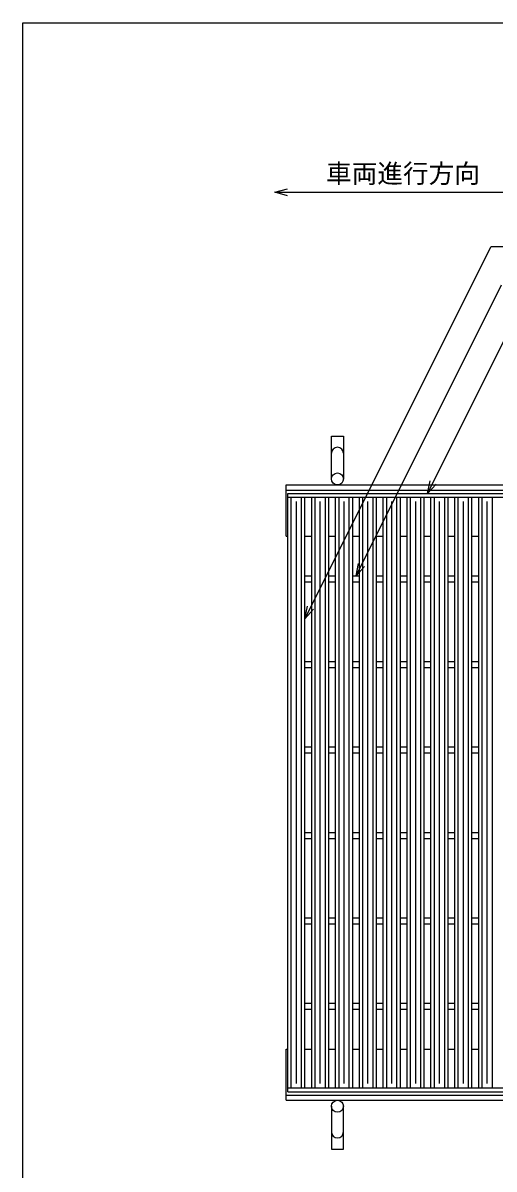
# Model space of a CAD drawing. Units: millimetres, scale not verified. Extents: x -1820 to 1724, y -1285 to 1059.
# Drawn here: x -1736 to -1185, y -282 to 1059 of the extents above; entities that cross this region are included whole.
import ezdxf
from ezdxf.enums import TextEntityAlignment as Align

# ---------------------------------------------------------------- set-up
doc = ezdxf.new("R2010")
doc.units = ezdxf.units.MM
doc.header["$LTSCALE"] = 10
for name, color, linetype, lineweight in [('0_2', 150, 'Continuous', 25), ('16', 3, 'Continuous', 25), ('19', 6, 'Continuous', 25), ('22', 2, 'Continuous', 25)]:
    doc.layers.add(name, color=color, linetype=linetype, lineweight=lineweight)
doc.styles.add('ベクトル', font='')
doc.styles.get('ベクトル').set_extended_font_data('ベクトル')

msp = doc.modelspace()

# ---------------------------------------------------------------- linework, layer by layer
at = {"layer": '0_2'}
for p, q in [((-1736, -1141), (-1736, 1059)), ((-1736, 1059), (1724, 1059))]:
    msp.add_line(p, q, dxfattribs=at)
at = {"layer": '0_2', "color": 4}
for p, q in [((-1441.33, 860.83), (-1426.33, 864.83)), ((-1426.33, 856.83), (-1441.33, 860.83)), ((-1441.33, 860.83), (-1141.33, 860.83))]:
    msp.add_line(p, q, dxfattribs=at)
at = {"layer": '16'}
for p, q in [((-1426, 508.5), (-430, 508.5)), ((-1426, 504), (-1426, 508.5)), ((-1426, 504), (-430, 504)), ((-1426, -187), (-1426, 504)), ((-1426, 504), (-1406, 504)), ((-1422, -187), (-1422, 504)), ((-1416, -182), (-1416, 499)), ((-1410, -187), (-1410, 504)), ((-1406, -187), (-1406, 504)), ((-1398.1, -187), (-1398.1, 504)), ((-1398.1, 504), (-1378.1, 504)), ((-1394.1, -187), (-1394.1, 504)), ((-1388.1, -182), (-1388.1, 499)), ((-1382.1, -187), (-1382.1, 504)), ((-1378.1, -187), (-1378.1, 504)), ((-1370.2, -187), (-1370.2, 504)), ((-1370.2, 504), (-1350.2, 504)), ((-1366.2, -187), (-1366.2, 504)), ((-1360.2, -182), (-1360.2, 499)), ((-1354.2, -187), (-1354.2, 504)), ((-1350.2, -187), (-1350.2, 504)), ((-1342.3, -187), (-1342.3, 504)), ((-1342.3, 504), (-1322.3, 504)), ((-1338.3, -187), (-1338.3, 504)), ((-1332.3, -182), (-1332.3, 499)), ((-1326.3, -187), (-1326.3, 504)), ((-1322.3, -187), (-1322.3, 504)), ((-1314.4, -187), (-1314.4, 504)), ((-1314.4, 504), (-1294.4, 504)), ((-1310.4, -187), (-1310.4, 504)), ((-1304.4, -182), (-1304.4, 499)), ((-1298.4, -187), (-1298.4, 504)), ((-1294.4, -187), (-1294.4, 504)), ((-1286.5, -187), (-1286.5, 504)), ((-1286.5, 504), (-1266.5, 504)), ((-1282.5, -187), (-1282.5, 504)), ((-1276.5, -182), (-1276.5, 499)), ((-1270.5, -187), (-1270.5, 504)), ((-1266.5, -187), (-1266.5, 504)), ((-1258.6, -187), (-1258.6, 504)), ((-1258.6, 504), (-1238.6, 504)), ((-1254.6, -187), (-1254.6, 504)), ((-1248.6, -182), (-1248.6, 499)), ((-1242.6, -187), (-1242.6, 504)), ((-1238.6, -187), (-1238.6, 504)), ((-1230.7, -187), (-1230.7, 504)), ((-1230.7, 504), (-1210.7, 504)), ((-1226.7, -187), (-1226.7, 504)), ((-1220.7, -182), (-1220.7, 499)), ((-1214.7, -187), (-1214.7, 504)), ((-1210.7, -187), (-1210.7, 504)), ((-1202.8, -187), (-1202.8, 504)), ((-1202.8, 504), (-1182.8, 504)), ((-1198.8, -187), (-1198.8, 504)), ((-1192.8, -182), (-1192.8, 499)), ((-1186.8, -187), (-1186.8, 504)), ((-1406, 412), (-1398.1, 412)), ((-1406, 405), (-1398.1, 405)), ((-1378.1, 412), (-1370.2, 412)), ((-1378.1, 405), (-1370.2, 405)), ((-1350.2, 412), (-1342.3, 412)), ((-1350.2, 405), (-1342.3, 405)), ((-1322.3, 412), (-1314.4, 412)), ((-1322.3, 405), (-1314.4, 405)), ((-1294.4, 412), (-1286.5, 412)), ((-1294.4, 405), (-1286.5, 405)), ((-1266.5, 412), (-1258.6, 412)), ((-1266.5, 405), (-1258.6, 405)), ((-1238.6, 412), (-1230.7, 412)), ((-1238.6, 405), (-1230.7, 405)), ((-1210.7, 412), (-1202.8, 412)), ((-1210.7, 405), (-1202.8, 405)), ((-1406, 312), (-1398.1, 312)), ((-1378.1, 312), (-1370.2, 312)), ((-1350.2, 312), (-1342.3, 312)), ((-1322.3, 312), (-1314.4, 312)), ((-1294.4, 312), (-1286.5, 312)), ((-1266.5, 312), (-1258.6, 312)), ((-1238.6, 312), (-1230.7, 312)), ((-1210.7, 312), (-1202.8, 312)), ((-1406, 305), (-1398.1, 305)), ((-1378.1, 305), (-1370.2, 305)), ((-1350.2, 305), (-1342.3, 305)), ((-1322.3, 305), (-1314.4, 305)), ((-1294.4, 305), (-1286.5, 305)), ((-1266.5, 305), (-1258.6, 305)), ((-1238.6, 305), (-1230.7, 305)), ((-1210.7, 305), (-1202.8, 305)), ((-1406, 212), (-1398.1, 212)), ((-1406, 205), (-1398.1, 205)), ((-1378.1, 212), (-1370.2, 212)), ((-1378.1, 205), (-1370.2, 205)), ((-1350.2, 212), (-1342.3, 212)), ((-1350.2, 205), (-1342.3, 205)), ((-1322.3, 212), (-1314.4, 212)), ((-1322.3, 205), (-1314.4, 205)), ((-1294.4, 212), (-1286.5, 212)), ((-1294.4, 205), (-1286.5, 205)), ((-1266.5, 212), (-1258.6, 212)), ((-1266.5, 205), (-1258.6, 205)), ((-1238.6, 212), (-1230.7, 212)), ((-1238.6, 205), (-1230.7, 205)), ((-1210.7, 212), (-1202.8, 212)), ((-1210.7, 205), (-1202.8, 205)), ((-1406, 112), (-1398.1, 112)), ((-1378.1, 112), (-1370.2, 112)), ((-1350.2, 112), (-1342.3, 112)), ((-1322.3, 112), (-1314.4, 112)), ((-1294.4, 112), (-1286.5, 112)), ((-1266.5, 112), (-1258.6, 112)), ((-1238.6, 112), (-1230.7, 112)), ((-1210.7, 112), (-1202.8, 112)), ((-1406, 105), (-1398.1, 105)), ((-1378.1, 105), (-1370.2, 105)), ((-1350.2, 105), (-1342.3, 105)), ((-1322.3, 105), (-1314.4, 105)), ((-1294.4, 105), (-1286.5, 105)), ((-1266.5, 105), (-1258.6, 105)), ((-1238.6, 105), (-1230.7, 105)), ((-1210.7, 105), (-1202.8, 105)), ((-1406, 12), (-1398.1, 12)), ((-1406, 5), (-1398.1, 5)), ((-1378.1, 12), (-1370.2, 12)), ((-1378.1, 5), (-1370.2, 5)), ((-1350.2, 12), (-1342.3, 12)), ((-1350.2, 5), (-1342.3, 5)), ((-1322.3, 12), (-1314.4, 12)), ((-1322.3, 5), (-1314.4, 5)), ((-1294.4, 12), (-1286.5, 12)), ((-1294.4, 5), (-1286.5, 5)), ((-1266.5, 12), (-1258.6, 12)), ((-1266.5, 5), (-1258.6, 5)), ((-1238.6, 12), (-1230.7, 12)), ((-1238.6, 5), (-1230.7, 5)), ((-1210.7, 12), (-1202.8, 12)), ((-1210.7, 5), (-1202.8, 5)), ((-1406, -88), (-1398.1, -88)), ((-1378.1, -88), (-1370.2, -88)), ((-1350.2, -88), (-1342.3, -88)), ((-1322.3, -88), (-1314.4, -88)), ((-1294.4, -88), (-1286.5, -88)), ((-1266.5, -88), (-1258.6, -88)), ((-1238.6, -88), (-1230.7, -88)), ((-1210.7, -88), (-1202.8, -88)), ((-1406, -95), (-1398.1, -95)), ((-1378.1, -95), (-1370.2, -95)), ((-1350.2, -95), (-1342.3, -95)), ((-1322.3, -95), (-1314.4, -95)), ((-1294.4, -95), (-1286.5, -95)), ((-1266.5, -95), (-1258.6, -95)), ((-1238.6, -95), (-1230.7, -95)), ((-1210.7, -95), (-1202.8, -95)), ((-1426, -187), (-430, -187)), ((-1426, -191.5), (-1426, -187)), ((-1426, -187), (-1406, -187)), ((-1398.1, -187), (-1378.1, -187)), ((-1370.2, -187), (-1350.2, -187)), ((-1342.3, -187), (-1322.3, -187)), ((-1314.4, -187), (-1294.4, -187)), ((-1286.5, -187), (-1266.5, -187)), ((-1258.6, -187), (-1238.6, -187)), ((-1230.7, -187), (-1210.7, -187)), ((-1202.8, -187), (-1182.8, -187)), ((-1426, -191.5), (-430, -191.5))]:
    msp.add_line(p, q, dxfattribs=at)
at = {"layer": '19'}
for p, q in [((-1375, 525.5), (-1375, 575.5)), ((-1375, 575.5), (-1361, 575.5)), ((-1361, 575.5), (-1361, 525.5)), ((-1428, 518.5), (-428, 518.5)), ((-1428, 458.5), (-1428, 518.5)), ((-1428, 512.5), (-428, 512.5)), ((-1428, 458.5), (-1426, 458.5)), ((-1406, 458.5), (-1398.1, 458.5)), ((-1378.1, 458.5), (-1370.2, 458.5)), ((-1350.2, 458.5), (-1342.3, 458.5)), ((-1322.3, 458.5), (-1314.4, 458.5)), ((-1294.4, 458.5), (-1286.5, 458.5)), ((-1266.5, 458.5), (-1258.6, 458.5)), ((-1238.6, 458.5), (-1230.7, 458.5)), ((-1210.7, 458.5), (-1202.8, 458.5)), ((-1428, -201.5), (-1428, -141.5)), ((-1428, -141.5), (-1426, -141.5)), ((-1406, -141.5), (-1398.1, -141.5)), ((-1378.1, -141.5), (-1370.2, -141.5)), ((-1350.2, -141.5), (-1342.3, -141.5)), ((-1322.3, -141.5), (-1314.4, -141.5)), ((-1294.4, -141.5), (-1286.5, -141.5)), ((-1266.5, -141.5), (-1258.6, -141.5)), ((-1238.6, -141.5), (-1230.7, -141.5)), ((-1210.7, -141.5), (-1202.8, -141.5)), ((-1428, -195.5), (-428, -195.5)), ((-1428, -201.5), (-428, -201.5)), ((-1375, -208.5), (-1375, -258.5)), ((-1361, -258.5), (-1361, -208.5)), ((-1375, -258.5), (-1361, -258.5))]:
    msp.add_line(p, q, dxfattribs=at)
for centre in [(-1368, 525.5), (-1368, -208.5)]:
    msp.add_circle(centre, 7, dxfattribs=at)
for centre, start, end in [((-1368, 555.5), 0, 180), ((-1368, -238.5), 180, 0)]:
    msp.add_arc(centre, 7, start, end, dxfattribs=at)
at = {"layer": '22', "color": 4}
for p, q in [((-1406, 362), (-1188.25, 797.5)), ((-1188.25, 797.5), (-728.25, 797.5)), ((-1346.25, 412), (-1176, 752.5)), ((-1262.55, 508.5), (-1164.8, 704)), ((-1262.55, 508.5), (-1259.55, 523.1)), ((-1262.55, 508.5), (-1252.55, 519.5)), ((-1346.25, 412), (-1343.25, 426.6)), ((-1346.25, 412), (-1336.25, 423)), ((-1406, 362), (-1403, 376.6)), ((-1406, 362), (-1396, 373))]:
    msp.add_line(p, q, dxfattribs=at)

# ---------------------------------------------------------------- texts
at = {"layer": '0_2', "color": 2, "style": 'ベクトル'}
msp.add_text('車両進行方向', height=21.99, dxfattribs=at).set_placement((-1381.33, 882.83), align=Align.MIDDLE_LEFT)

doc.saveas('drawing.dxf')
